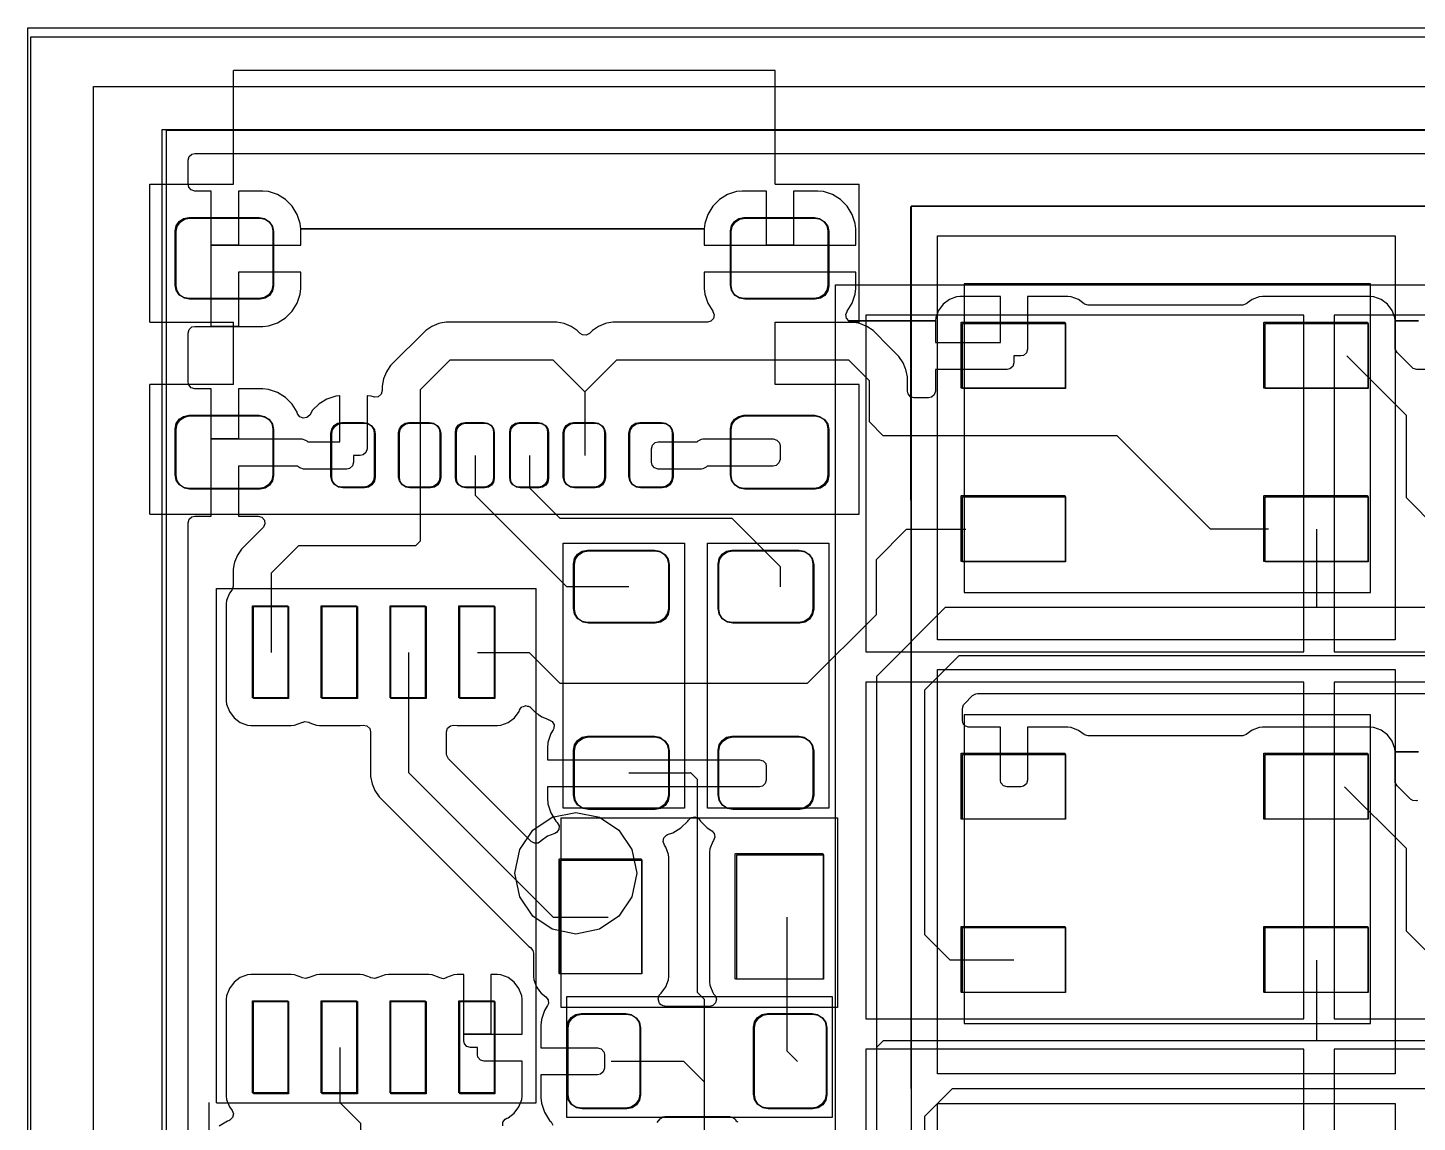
# Model space of a CAD drawing. Header units: millimetres. Extents: x -1.3 to 64.8, y -0.8 to 38.3.
# Drawn here: x -1.28 to 24.37, y 18.1 to 38.32 of the extents above; entities that cross this region are included whole.
import ezdxf

# ---------------------------------------------------------------- set-up
doc = ezdxf.new("R2010")
doc.units = ezdxf.units.MM
for name, color, linetype in [('border', 7, 'CONTINUOUS'), ('cut', 7, 'CONTINUOUS'), ('grid', 7, 'CONTINUOUS'), ('inner', 7, 'CONTINUOUS'), ('LED', 7, 'CONTINUOUS'), ('pcb', 7, 'CONTINUOUS'), ('stuffs', 7, 'CONTINUOUS'), ('Tobinner', 7, 'CONTINUOUS'), ('Topborder', 7, 'CONTINUOUS')]:
    doc.layers.add(name, color=color, linetype=linetype)

msp = doc.modelspace()

# ---------------------------------------------------------------- linework, layer by layer
at = {"layer": 'border', "color": 7}
msp.add_lwpolyline([(-0.069511, 37.23564), (62.43294, 37.23564), (62.43294, 0.31104), (-0.069511, 0.31104)], close=True, dxfattribs=at)
at = {"layer": 'cut', "color": 7}
msp.add_lwpolyline([(15.024196, 35.01991), (60.201652, 35.03441), (60.201652, 2.42957), (15.037168, 2.42957)], close=True, dxfattribs=at)
at = {"layer": 'grid', "color": 7}
for points in [[(15.026577, 35.02195), (15.026577, 2.42693), (60.196081, 2.42693), (60.196081, 35.02205)], [(15.512492, 34.47575), (23.963835, 34.47575), (23.963835, 27.01236), (15.512492, 27.01236)], [(15.512492, 26.46379), (23.963835, 26.46379), (23.963835, 19.00043), (15.512492, 19.00043)], [(15.512492, 18.45184), (23.963835, 18.45184), (23.963835, 10.99092), (15.512492, 10.99092)]]:
    msp.add_lwpolyline(points, close=True, dxfattribs=at)
at = {"layer": 'inner', "color": 7}
msp.add_lwpolyline([(1.277026, 18.83154), (1.277026, 36.42633), (31.3995, 36.42633), (61.521972, 36.42633), (61.521972, 18.83154), (61.521972, 1.23675), (31.3995, 1.23675), (1.277026, 1.23675)], close=True, dxfattribs=at)
at = {"layer": 'LED', "color": 1}
msp.add_lwpolyline([(9.960465, 22.7026), (9.872155, 22.26519), (9.631329, 21.908), (9.274137, 21.66718), (8.83673, 21.57888), (8.399323, 21.66718), (8.042131, 21.908), (7.801305, 22.26519), (7.712995, 22.7026), (7.801302, 23.14001), (8.042128, 23.4972), (8.39932, 23.73803), (8.83673, 23.82633), (9.27414, 23.73803), (9.631332, 23.4972), (9.872158, 23.14001)], close=True, dxfattribs=at)
at = {"layer": 'pcb', "color": 3}
for points in [[(12.5188, 35.43294), (12.5188, 37.53294), (2.5188, 37.53294)], [(2.5188, 35.43294), (2.5188, 37.53294)], [(0.9688, 32.88294), (0.9688, 35.43294), (2.5188, 35.43294)], [(12.5188, 35.43294), (14.0688, 35.43294)], [(14.0688, 32.88294), (14.0688, 35.43294)], [(23.5058, 27.88894), (23.5058, 33.58894), (16.0058, 33.58894)], [(16.0058, 33.58894), (16.0058, 27.88894)], [(0.9688, 32.88294), (2.5188, 32.88294)], [(2.5188, 31.73294), (2.5188, 32.88294)], [(12.5188, 31.73294), (12.5188, 32.88294), (14.0688, 32.88294)], [(2.5188, 31.73294), (0.9688, 31.73294)], [(0.9688, 29.33294), (0.9688, 31.73294)], [(14.0688, 29.33294), (14.0688, 31.73294), (12.5188, 31.73294)], [(0.9688, 29.33294), (14.0688, 29.33294)], [(8.6028, 23.90194), (8.6028, 28.80194)], [(8.6028, 28.80194), (10.8428, 28.80194), (10.8428, 23.90194)], [(11.2698, 23.90194), (11.2698, 28.80194)], [(11.2698, 28.80194), (13.5098, 28.80194), (13.5098, 23.90194)], [(2.2008, 27.96294), (8.1008, 27.96294)], [(2.2008, 18.46294), (2.2008, 27.96294)], [(2.2008, 18.46294), (8.1008, 18.46294), (8.1008, 27.96294)], [(16.0058, 27.88894), (23.5058, 27.88894)], [(23.5058, 19.93024), (23.5058, 25.63024), (16.0058, 25.63024)], [(16.0058, 25.63024), (16.0058, 19.93024)], [(10.8428, 23.90194), (8.6028, 23.90194)], [(13.5098, 23.90194), (11.2698, 23.90194)], [(8.5658, 20.22594), (8.5658, 23.72594), (13.6658, 23.72594)], [(13.6658, 23.72594), (13.6658, 20.22594)], [(8.6698, 18.18894), (8.6698, 20.42894), (13.5698, 20.42894)], [(13.5698, 20.42894), (13.5698, 18.18894)], [(13.6658, 20.22594), (8.5658, 20.22594)], [(16.0058, 19.93024), (23.5058, 19.93024)], [(13.5698, 18.18894), (8.6698, 18.18894)]]:
    msp.add_lwpolyline(points, dxfattribs=at)
at = {"layer": 'pcb', "color": 7}
for points in [[(1.1962, 36.4374), (61.5212, 36.4374)], [(1.1962, 1.1314), (1.1962, 36.4374)], [(1.6769, 15.42964), (1.6769, 29.17484), (1.6966, 29.24184), (1.7494, 29.28764), (1.8009, 29.29884), (2.1064, 29.29884), (2.1064, 30.72384), (2.6064, 30.72384), (3.78, 30.72384), (3.8471, 30.70414), (3.8677, 30.68754), (3.8864, 30.66884), (4.4814, 30.66884), (4.4814, 31.51884), (4.4814, 31.51884), (4.4748, 31.51884), (4.4748, 31.51884), (4.4043, 31.51244), (4.4043, 31.51244), (4.242, 31.46184), (4.0965, 31.37394), (3.9763, 31.25374), (3.9763, 31.25374), (3.9234, 31.16614), (3.8719, 31.11894), (3.803, 31.10714), (3.7387, 31.13444), (3.6996, 31.19134), (3.6908, 31.21794), (3.6908, 31.21794), (3.5987, 31.36714), (3.4747, 31.49114), (3.3255, 31.58324), (3.3255, 31.58324), (3.1591, 31.63834), (3.1591, 31.63834), (3.0564, 31.64884), (2.6064, 31.64884), (2.6064, 30.72384), (2.1064, 30.72384), (2.1064, 31.64884), (1.8009, 31.64884), (1.7339, 31.66854), (1.6881, 31.72134), (1.6769, 31.77284), (1.6769, 32.67984), (1.6966, 32.74684), (1.7494, 32.79264), (1.8009, 32.80384), (2.1064, 32.80384), (2.6064, 32.80384), (3.0564, 32.80384), (3.0564, 32.80384), (3.1591, 32.81434), (3.3255, 32.86944), (3.3255, 32.86944), (3.4747, 32.96154), (3.5987, 33.08554), (3.6908, 33.23474), (3.6908, 33.23474), (3.7459, 33.40114), (3.7459, 33.40114), (3.7564, 33.50384), (3.7564, 33.50384), (3.7564, 33.80384), (2.6064, 33.80384), (2.6064, 32.80384), (2.1064, 32.80384), (2.1064, 34.30384), (2.6064, 34.30384), (3.7564, 34.30384), (3.7564, 34.60384), (3.7564, 34.60384), (11.2064, 34.60384), (11.2064, 34.30384), (12.3564, 34.30384), (12.8564, 34.30384), (14.0064, 34.30384), (14.0064, 34.60384), (14.0064, 34.60384), (13.9959, 34.70654), (13.9408, 34.87294), (13.9408, 34.87294), (13.8487, 35.02214), (13.7247, 35.14614), (13.5755, 35.23824), (13.5755, 35.23824), (13.4091, 35.29334), (13.4091, 35.29334), (13.3064, 35.30384), (12.8564, 35.30384), (12.8564, 34.30384), (12.3564, 34.30384), (12.3564, 35.30384), (11.9064, 35.30384), (11.9064, 35.30384), (11.8037, 35.29334), (11.6373, 35.23824), (11.6373, 35.23824), (11.4881, 35.14614), (11.3641, 35.02214), (11.272, 34.87294), (11.272, 34.87294), (11.2169, 34.70654), (11.2169, 34.70654), (11.2064, 34.60384), (3.7564, 34.60384), (3.7564, 34.60384), (3.7459, 34.70654), (3.6908, 34.87294), (3.6908, 34.87294), (3.5987, 35.02214), (3.4747, 35.14614), (3.3255, 35.23824), (3.3255, 35.23824), (3.1591, 35.29334), (3.1591, 35.29334), (3.0564, 35.30384), (2.6064, 35.30384), (2.6064, 34.30384), (2.1064, 34.30384), (2.1064, 35.30384), (1.8009, 35.30384), (1.7339, 35.32354), (1.6881, 35.37634), (1.6769, 35.42784), (1.6769, 35.87484), (1.6966, 35.94184), (1.7494, 35.98764), (1.8009, 35.99884), (29.946, 35.99884)], [(24.3962, 32.90514), (23.9629, 32.90514), (23.9629, 32.90524), (23.9629, 32.90524), (23.9565, 32.96484), (23.9062, 33.09964), (23.9062, 33.09964), (23.8199, 33.21484), (23.8199, 33.21484), (23.7047, 33.30114), (23.7047, 33.30114), (23.5699, 33.35144), (23.5699, 33.35144), (23.5103, 33.35784), (23.5103, 33.35784), (23.5103, 33.35784), (23.5103, 33.35784), (21.5145, 33.35784), (21.5145, 33.35784), (21.4549, 33.35144), (21.3201, 33.30114), (21.3201, 33.30114), (21.2396, 33.24094), (21.2313, 33.23474), (21.2145, 33.22204), (21.149, 33.19764), (21.1401, 33.19734), (18.2958, 33.19734), (18.2288, 33.21704), (18.2215, 33.22204), (18.1165, 33.30074), (18.1165, 33.30074), (17.9818, 33.35094), (17.9818, 33.35094), (17.9222, 33.35734), (17.1744, 33.35734), (17.1744, 32.38134), (17.1547, 32.31434), (17.1019, 32.26854), (17.0504, 32.25734), (16.9244, 32.25734), (16.9244, 32.13134), (16.9047, 32.06434), (16.8519, 32.01854), (16.8004, 32.00734), (15.4744, 32.00734), (15.4744, 31.60884), (15.4547, 31.54184), (15.4019, 31.49604), (15.3504, 31.48484), (15.0819, 31.48484), (15.0149, 31.50454), (14.9691, 31.55734), (14.9579, 31.60884), (14.9579, 31.86934), (14.931, 32.00464), (14.931, 32.00464), (14.931, 32.00464), (14.9252, 32.01854), (14.8782, 32.13214), (14.8782, 32.13214), (14.8015, 32.24684), (14.7714, 32.27704), (14.7039, 32.34444), (14.6284, 32.42004), (14.3229, 32.72544), (14.3229, 32.72544), (14.2082, 32.80214), (14.0807, 32.85494), (14.0807, 32.85494), (13.9454, 32.88184), (13.9454, 32.88184), (13.9454, 32.88184), (13.9438, 32.88184), (13.943, 32.88204), (13.9393, 32.88244), (13.9394, 32.88314), (13.8768, 32.90154), (13.8736, 32.90514), (15.4744, 32.90514), (15.4744, 32.50734), (16.6744, 32.50734), (16.6744, 33.35734), (15.9266, 33.35734), (15.867, 33.35094), (15.867, 33.35094), (15.7323, 33.30074), (15.7323, 33.30074), (15.6172, 33.21454), (15.6172, 33.21454), (15.531, 33.09944), (15.531, 33.09944), (15.4808, 32.96474), (15.4808, 32.96474), (15.4744, 32.90514), (13.8736, 32.90514), (13.831, 32.95434), (13.8211, 33.02344), (13.8451, 33.07924), (13.8449, 33.07934), (13.8455, 33.08024), (13.8465, 33.08274), (13.8487, 33.08554), (13.9408, 33.23474), (13.9408, 33.23474), (13.9959, 33.40114), (13.9959, 33.40114), (14.0064, 33.50384), (14.0064, 33.50384), (14.0064, 33.80384), (11.2064, 33.80384), (11.2064, 33.50384), (11.2169, 33.40114), (11.272, 33.23474), (11.272, 33.23474), (11.3641, 33.08554), (11.3663, 33.08274), (11.3672, 33.08054), (11.3679, 33.07934), (11.3677, 33.07924), (11.3924, 33.01794), (11.3794, 32.94934), (11.3313, 32.89864), (11.269, 32.88184), (9.5184, 32.88184), (9.41, 32.86024), (9.41, 32.86024), (9.3831, 32.85494), (9.3831, 32.85494), (9.2556, 32.80214), (9.1409, 32.72544), (9.1409, 32.72544), (9.0891, 32.67364), (9.0278, 32.64024), (8.9581, 32.64514), (8.9137, 32.67364), (8.8619, 32.72544), (8.7472, 32.80214), (8.6197, 32.85494), (8.6197, 32.85494), (8.4844, 32.88184), (8.4844, 32.88184), (8.4844, 32.88184), (6.4414, 32.88184), (6.4414, 32.88184), (6.333, 32.86024), (6.333, 32.86024), (6.3061, 32.85494), (6.3061, 32.85494), (6.1786, 32.80214), (6.0639, 32.72544), (5.4173, 32.07884), (5.3598, 31.99284), (5.3406, 31.96414), (5.3406, 31.96414), (5.2878, 31.83664), (5.2878, 31.83664), (5.2609, 31.70134), (5.2609, 31.61784), (5.2412, 31.55084), (5.1884, 31.50504), (5.1193, 31.49514), (5.1, 31.49954), (5.0585, 31.51244), (4.988, 31.51884), (4.9814, 31.51884), (4.9814, 30.54284), (4.9617, 30.47584), (4.9089, 30.43004), (4.8574, 30.41884), (4.7314, 30.41884), (4.7314, 30.29284), (4.7117, 30.22584), (4.6589, 30.18004), (4.6074, 30.16884), (3.8078, 30.16884), (3.7407, 30.18854), (3.7201, 30.20514), (3.7014, 30.22384), (2.6064, 30.22384), (2.6064, 29.29884), (2.9729, 29.29884), (3.0399, 29.27914), (3.0857, 29.22634), (3.0956, 29.15724), (3.0666, 29.09364), (3.0606, 29.08714), (2.6643, 28.69084), (2.5876, 28.57614), (2.5348, 28.44864), (2.5348, 28.44864), (2.5235, 28.39184), (2.5235, 28.39184), (2.5079, 28.31334), (2.5079, 28.00614), (2.4882, 27.93914), (2.4832, 27.93184), (2.4396, 27.87364), (2.4396, 27.87364), (2.3893, 27.73884), (2.3829, 27.67924), (2.3829, 27.67924), (2.3829, 25.88344), (2.3829, 25.88344), (2.3893, 25.82384), (2.4396, 25.68904), (2.4396, 25.68904), (2.5259, 25.57384), (2.5259, 25.57384), (2.6411, 25.48754), (2.6411, 25.48754), (2.6568, 25.48164), (2.7759, 25.43724), (2.8355, 25.43084), (3.5813, 25.43084), (3.6409, 25.43724), (3.6409, 25.43724), (3.7757, 25.48754), (3.7835, 25.49184), (3.7853, 25.48854), (3.8344, 25.50694), (3.9027, 25.49224), (3.9037, 25.49154), (3.9111, 25.48754), (3.955, 25.47114), (4.0459, 25.43724), (4.1055, 25.43084), (4.8513, 25.43084), (4.9106, 25.43724), (4.9794, 25.42484), (5.0305, 25.37724), (5.0479, 25.31394), (5.0479, 24.63034), (5.0479, 24.49234), (5.0479, 24.49234), (5.0479, 24.49234), (5.0748, 24.35704), (5.0748, 24.35704), (5.1276, 24.22954), (5.2043, 24.11484), (7.9689, 21.35024), (7.9689, 21.35024), (7.9988, 21.33024), (8.0436, 21.27664), (8.0539, 21.22714), (8.0539, 20.79644), (8.0539, 20.79644), (8.0603, 20.73684), (8.1106, 20.60204), (8.1106, 20.60204), (8.1672, 20.52644), (8.1969, 20.48684), (8.2834, 20.42204), (8.3253, 20.36604), (8.3302, 20.29644), (8.3146, 20.25764), (8.2587, 20.16704), (8.2587, 20.16704), (8.203, 19.99894), (8.1924, 19.89514), (8.1924, 19.47734), (9.2384, 19.47734), (9.3054, 19.45764), (9.3512, 19.40484), (9.3624, 19.35334), (9.3624, 19.10134), (9.3427, 19.03434), (9.2899, 18.98854), (9.2384, 18.97734), (8.1924, 18.97734), (8.1924, 18.55954), (8.203, 18.45574), (8.2587, 18.28764), (8.2587, 18.28764), (8.3517, 18.13694), (8.3517, 18.13684), (8.3797, 18.10884), (8.4132, 18.04754)], [(25.7221, 32.00734), (24.3634, 32.00734), (24.2964, 32.02704), (24.2757, 32.04364), (23.9992, 32.32014), (23.9657, 32.38154), (23.9629, 32.40784), (23.9629, 32.90514), (24.3962, 32.90514)], [(9.0014, 31.59534), (8.4154, 32.18134), (6.5104, 32.18134), (5.9614, 31.63234), (5.9614, 30.41884)], [(9.5874, 32.18134), (9.0014, 31.59534)], [(13.8764, 32.18134), (9.5874, 32.18134)], [(14.2574, 31.03834), (14.2574, 31.80034), (13.8764, 32.18134)], [(58.2504, 32.25734), (59.8504, 30.65734), (59.8504, 27.86334), (58.7074, 26.72034), (15.9084, 26.72034), (15.2734, 26.08534), (15.2734, 21.57304)], [(23.0714, 32.25734), (24.1634, 31.16534), (24.1634, 29.64134), (24.7474, 29.05734), (24.9571, 29.05734)], [(9.0014, 31.59534), (9.0014, 30.41884)], [(14.5114, 30.78434), (14.2574, 31.03834)], [(20.5564, 29.05734), (18.8294, 30.78434), (14.5114, 30.78434)], [(5.9614, 30.41884), (5.9614, 28.83834)], [(9.8124, 27.99034), (8.6694, 27.99034), (6.9814, 29.67834), (6.9814, 30.41884)], [(7.9814, 30.41884), (7.9814, 29.82134)], [(7.9814, 29.82134), (8.5424, 29.26034)], [(8.5424, 29.26034), (11.7174, 29.26034)], [(11.7174, 29.26034), (12.6064, 28.37134)], [(14.3844, 28.49834), (14.9434, 29.05734)], [(14.9434, 29.05734), (16.0354, 29.05734)], [(21.6234, 29.05734), (20.5564, 29.05734)], [(22.5124, 29.05734), (22.5124, 27.60934)], [(3.7164, 28.75234), (3.2084, 28.24434)], [(5.9614, 28.83834), (5.8754, 28.75234), (3.7164, 28.75234)], [(14.3844, 27.48234), (14.3844, 28.49834)], [(3.2084, 28.24434), (3.2084, 26.78134)], [(12.6064, 28.37134), (12.6064, 27.99034)], [(13.1144, 26.21234), (14.3844, 27.48234)], [(22.1314, 27.60934), (15.6544, 27.60934), (14.3844, 26.33934)], [(22.5124, 27.60934), (22.1314, 27.60934)], [(29.1164, 27.60934), (22.5124, 27.60934)], [(5.7484, 26.78134), (5.7484, 24.56134), (8.4154, 21.89434), (9.4314, 21.89434)], [(7.0184, 26.78134), (7.9734, 26.78134)], [(7.9734, 26.78134), (8.5424, 26.21234), (13.1144, 26.21234)], [(14.3844, 26.33934), (14.3844, 19.48134)], [(24.3962, 24.94654), (23.9629, 24.94654), (23.9629, 24.94654), (23.9629, 24.94654), (23.9565, 25.00614), (23.9062, 25.14104), (23.9062, 25.14104), (23.8199, 25.25624), (23.8199, 25.25624), (23.7047, 25.34244), (23.7047, 25.34244), (23.5699, 25.39274), (23.5699, 25.39274), (23.5103, 25.39914), (23.5103, 25.39914), (23.5103, 25.39914), (23.5103, 25.39914), (21.5145, 25.39914), (21.5145, 25.39914), (21.4549, 25.39274), (21.3201, 25.34244), (21.3201, 25.34244), (21.2145, 25.26344), (21.149, 25.23894), (21.1401, 25.23864), (18.2958, 25.23864), (18.2288, 25.25834), (18.2215, 25.26344), (18.1165, 25.34204), (18.1165, 25.34204), (17.9818, 25.39224), (17.9818, 25.39224), (17.9222, 25.39864), (17.1744, 25.39864), (17.1744, 24.42264), (17.1547, 24.35564), (17.1019, 24.30984), (17.0504, 24.29864), (16.7984, 24.29864), (16.7314, 24.31834), (16.6856, 24.37114), (16.6744, 24.42264), (16.6744, 25.39864), (16.0979, 25.39864), (16.0892, 25.40124), (16.0803, 25.39994), (16.0562, 25.41094), (16.0309, 25.41834), (16.0249, 25.42524), (16.0167, 25.42894), (16.0024, 25.45124), (15.9851, 25.47114), (15.9828, 25.48164), (15.9789, 25.48774), (15.9739, 25.52264), (15.9739, 25.74384), (15.9936, 25.81084), (16.0102, 25.83154), (16.1622, 25.98354), (16.2236, 26.01704), (16.2499, 26.01984), (58.7764, 26.01984)], [(24.3758, 24.04864), (24.3593, 24.03964), (24.2896, 24.04464), (24.2453, 24.07314), (23.9992, 24.31914), (23.9657, 24.38054), (23.9629, 24.40684), (23.9629, 24.94654), (24.3962, 24.94654)], [(10.9554, 24.56134), (10.9444, 24.55034), (9.8124, 24.55034)], [(11.0824, 24.43434), (10.9554, 24.56134)], [(11.0824, 20.49734), (11.0824, 24.43434)], [(58.1994, 24.30734), (59.7234, 22.78334), (59.7234, 19.98934), (58.4534, 18.71934), (15.7814, 18.71934), (15.2734, 18.21134), (15.2734, 13.40264)], [(23.0291, 24.29864), (24.1634, 23.16434), (24.1634, 21.64034), (24.7051, 21.09864), (24.9571, 21.09864)], [(12.7334, 21.89434), (12.7334, 19.42334), (12.9294, 19.22734)], [(16.9244, 21.09864), (15.7477, 21.09864), (15.2734, 21.57304)], [(22.5124, 21.09864), (22.5124, 19.60834)], [(7.4861, 18.03734), (7.491, 18.10704), (7.5329, 18.16304), (7.5639, 18.17994), (7.5855, 18.18794), (7.5855, 18.18804), (7.7006, 18.27414), (7.7006, 18.27414), (7.7867, 18.38924), (7.7868, 18.38924), (7.837, 18.52394), (7.837, 18.52394), (7.8434, 18.58354), (7.8434, 18.58354), (7.8434, 19.23134), (7.1424, 19.23134), (7.0754, 19.25104), (7.0296, 19.30384), (7.0184, 19.35534), (7.0184, 19.48134), (6.8924, 19.48134), (6.8254, 19.50104), (6.7796, 19.55384), (6.7684, 19.60534), (6.7684, 19.73134), (7.2684, 19.73134), (7.8434, 19.73134), (7.8434, 20.37914), (7.8434, 20.37914), (7.837, 20.43874), (7.837, 20.43874), (7.7868, 20.57344), (7.7867, 20.57344), (7.7006, 20.68854), (7.7006, 20.68854), (7.5855, 20.77474), (7.5855, 20.77474), (7.4508, 20.82494), (7.4508, 20.82494), (7.3912, 20.83134), (7.2684, 20.83134), (7.2684, 19.73134), (6.7684, 19.73134), (6.7684, 20.83134), (6.6456, 20.83134), (6.586, 20.82494), (6.586, 20.82494), (6.4513, 20.77474), (6.4435, 20.77044), (6.4418, 20.77364), (6.3925, 20.75534), (6.3242, 20.77034), (6.3224, 20.77144), (6.3157, 20.77514), (6.1809, 20.82544), (6.1809, 20.82544), (6.1809, 20.82544), (6.1213, 20.83184), (6.1213, 20.83184), (5.3755, 20.83184), (5.3755, 20.83184), (5.3159, 20.82544), (5.1811, 20.77514), (5.1733, 20.77084), (5.1716, 20.77404), (5.1221, 20.75564), (5.0538, 20.77064), (5.0529, 20.77124), (5.0457, 20.77514), (4.9109, 20.82544), (4.9109, 20.82544), (4.9109, 20.82544), (4.8513, 20.83184), (4.8513, 20.83184), (4.1055, 20.83184), (4.1055, 20.83184), (4.0459, 20.82544), (3.9111, 20.77514), (3.9033, 20.77084), (3.9016, 20.77404), (3.8521, 20.75564), (3.7838, 20.77064), (3.7829, 20.77124), (3.7757, 20.77514), (3.6409, 20.82544), (3.6409, 20.82544), (3.6409, 20.82544), (3.5813, 20.83184), (3.5813, 20.83184), (2.8355, 20.83184), (2.8355, 20.83184), (2.7759, 20.82544), (2.6411, 20.77514), (2.6411, 20.77514), (2.5259, 20.68884), (2.5259, 20.68884), (2.4396, 20.57364), (2.4396, 20.57364), (2.3893, 20.43884), (2.3829, 20.37924), (2.3829, 20.37924), (2.3829, 18.58344), (2.3829, 18.58344), (2.3893, 18.52384), (2.4396, 18.38904), (2.4396, 18.38904), (2.489, 18.32304), (2.5134, 18.25754), (2.4986, 18.18924), (2.4492, 18.13984), (2.4287, 18.13104), (2.4047, 18.12304), (2.4047, 18.12304), (2.2539, 18.03004)], [(11.2094, 18.84634), (11.2094, 20.37034), (11.0824, 20.49734)], [(22.1314, 19.60834), (14.5114, 19.60834), (14.3844, 19.48134)], [(22.5124, 19.60834), (22.1314, 19.60834)], [(28.9894, 19.60834), (22.5124, 19.60834)], [(4.4784, 19.48134), (4.4784, 18.46534), (4.8594, 18.08434), (4.8594, 17.44934), (5.4944, 16.81434)], [(14.3844, 19.48134), (14.3844, 15.54434)], [(11.2094, 18.84634), (10.8284, 19.22734), (9.4894, 19.22734)], [(11.2094, 14.90934), (11.2094, 18.84634)], [(2.0654, 17.83034), (2.0654, 18.46534)], [(10.3377, 18.10084), (10.3932, 18.16704), (10.4151, 18.18154), (10.4346, 18.19914), (10.445, 18.20154), (10.4514, 18.20574), (10.4645, 18.20594), (10.4882, 18.21134), (11.676, 18.21134), (11.743, 18.19164), (11.7815, 18.15244), (11.7911, 18.13684), (11.7913, 18.13654), (11.8194, 18.10854), (11.821, 18.10544), (11.824, 18.10364)]]:
    msp.add_lwpolyline(points, dxfattribs=at)
for points in [[(3.2401, 33.56624), (3.2211, 33.47054), (3.1669, 33.38944), (3.0858, 33.33524), (2.9901, 33.31624), (1.6901, 33.31624), (1.5944, 33.33524), (1.5133, 33.38944), (1.4591, 33.47054), (1.4401, 33.56624), (1.4401, 34.56624), (1.4591, 34.66194), (1.5133, 34.74304), (1.5944, 34.79724), (1.6901, 34.81624), (2.9901, 34.81624), (3.0858, 34.79724), (3.1669, 34.74304), (3.2211, 34.66194), (3.2401, 34.56624)], [(3.2564, 33.55384), (3.2374, 33.45814), (3.1832, 33.37704), (3.1021, 33.32284), (3.0064, 33.30384), (1.7064, 33.30384), (1.6107, 33.32284), (1.5296, 33.37704), (1.4754, 33.45814), (1.4564, 33.55384), (1.4564, 34.55384), (1.4754, 34.64954), (1.5296, 34.73064), (1.6107, 34.78484), (1.7064, 34.80384), (3.0064, 34.80384), (3.1021, 34.78484), (3.1832, 34.73064), (3.2374, 34.64954), (3.2564, 34.55384)], [(13.4901, 33.56624), (13.4711, 33.47054), (13.4169, 33.38944), (13.3358, 33.33524), (13.2401, 33.31624), (11.9401, 33.31624), (11.8444, 33.33524), (11.7633, 33.38944), (11.7091, 33.47054), (11.6901, 33.56624), (11.6901, 34.56624), (11.7091, 34.66194), (11.7633, 34.74304), (11.8444, 34.79724), (11.9401, 34.81624), (13.2401, 34.81624), (13.3358, 34.79724), (13.4169, 34.74304), (13.4711, 34.66194), (13.4901, 34.56624)], [(13.5064, 33.55384), (13.4874, 33.45814), (13.4332, 33.37704), (13.3521, 33.32284), (13.2564, 33.30384), (11.9564, 33.30384), (11.8607, 33.32284), (11.7796, 33.37704), (11.7254, 33.45814), (11.7064, 33.55384), (11.7064, 34.55384), (11.7254, 34.64954), (11.7796, 34.73064), (11.8607, 34.78484), (11.9564, 34.80384), (13.2564, 34.80384), (13.3521, 34.78484), (13.4332, 34.73064), (13.4874, 34.64954), (13.5064, 34.55384)], [(17.8681, 31.66974), (17.8673, 31.66594), (17.8652, 31.66264), (17.8619, 31.66054), (17.8581, 31.65974), (15.9581, 31.65974), (15.9543, 31.66054), (15.951, 31.66264), (15.9489, 31.66594), (15.9481, 31.66974), (15.9481, 32.86974), (15.9489, 32.87354), (15.951, 32.87684), (15.9543, 32.87894), (15.9581, 32.87974), (17.8581, 32.87974), (17.8619, 32.87894), (17.8652, 32.87684), (17.8673, 32.87354), (17.8681, 32.86974)], [(17.8744, 32.85734), (17.8744, 31.65734), (15.9744, 31.65734), (15.9744, 32.85734)], [(23.4561, 31.66974), (23.4553, 31.66594), (23.4532, 31.66264), (23.4499, 31.66054), (23.4461, 31.65974), (21.5461, 31.65974), (21.5423, 31.66054), (21.539, 31.66264), (21.5369, 31.66594), (21.5361, 31.66974), (21.5361, 32.86974), (21.5369, 32.87354), (21.539, 32.87684), (21.5423, 32.87894), (21.5461, 32.87974), (23.4461, 32.87974), (23.4499, 32.87894), (23.4532, 32.87684), (23.4553, 32.87354), (23.4561, 32.86974)], [(23.4624, 32.85734), (23.4624, 31.65734), (21.5624, 31.65734), (21.5624, 32.85734)], [(3.2401, 30.06124), (3.2211, 29.96554), (3.1669, 29.88444), (3.0858, 29.83024), (2.9901, 29.81124), (1.6901, 29.81124), (1.5944, 29.83024), (1.5133, 29.88444), (1.4591, 29.96554), (1.4401, 30.06124), (1.4401, 30.91124), (1.4591, 31.00694), (1.5133, 31.08804), (1.5944, 31.14224), (1.6901, 31.16124), (2.9901, 31.16124), (3.0858, 31.14224), (3.1669, 31.08804), (3.2211, 31.00694), (3.2401, 30.91124)], [(3.2564, 30.04884), (3.2374, 29.95314), (3.1832, 29.87204), (3.1021, 29.81784), (3.0064, 29.79884), (1.7064, 29.79884), (1.6107, 29.81784), (1.5296, 29.87204), (1.4754, 29.95314), (1.4564, 30.04884), (1.4564, 30.89884), (1.4754, 30.99454), (1.5296, 31.07564), (1.6107, 31.12984), (1.7064, 31.14884), (3.0064, 31.14884), (3.1021, 31.12984), (3.1832, 31.07564), (3.2374, 30.99454), (3.2564, 30.89884)], [(13.4901, 30.06124), (13.4711, 29.96554), (13.4169, 29.88444), (13.3358, 29.83024), (13.2401, 29.81124), (11.9401, 29.81124), (11.8444, 29.83024), (11.7633, 29.88444), (11.7091, 29.96554), (11.6901, 30.06124), (11.6901, 30.91124), (11.7091, 31.00694), (11.7633, 31.08804), (11.8444, 31.14224), (11.9401, 31.16124), (13.2401, 31.16124), (13.3358, 31.14224), (13.4169, 31.08804), (13.4711, 31.00694), (13.4901, 30.91124)], [(13.5064, 30.04884), (13.4874, 29.95314), (13.4332, 29.87204), (13.3521, 29.81784), (13.2564, 29.79884), (11.9564, 29.79884), (11.8607, 29.81784), (11.7796, 29.87204), (11.7254, 29.95314), (11.7064, 30.04884), (11.7064, 30.89884), (11.7254, 30.99454), (11.7796, 31.07564), (11.8607, 31.12984), (11.9564, 31.14884), (13.2564, 31.14884), (13.3521, 31.12984), (13.4332, 31.07564), (13.4874, 30.99454), (13.5064, 30.89884)], [(4.3151, 30.83124), (4.3303, 30.90774), (4.3737, 30.97264), (4.4386, 31.01604), (4.5151, 31.03124), (4.9151, 31.03124), (4.9916, 31.01604), (5.0565, 30.97264), (5.0999, 30.90774), (5.1151, 30.83124), (5.1151, 30.03124), (5.0999, 29.95474), (5.0565, 29.88984), (4.9916, 29.84644), (4.9151, 29.83124), (4.5151, 29.83124), (4.4386, 29.84644), (4.3737, 29.88984), (4.3303, 29.95474), (4.3151, 30.03124)], [(4.3314, 30.81884), (4.3466, 30.89534), (4.39, 30.96024), (4.4549, 31.00364), (4.5314, 31.01884), (4.9314, 31.01884), (5.0079, 31.00364), (5.0728, 30.96024), (5.1162, 30.89534), (5.1314, 30.81884), (5.1314, 30.01884), (5.1162, 29.94234), (5.0728, 29.87744), (5.0079, 29.83404), (4.9314, 29.81884), (4.5314, 29.81884), (4.4549, 29.83404), (4.39, 29.87744), (4.3466, 29.94234), (4.3314, 30.01884)], [(5.5651, 30.84124), (5.5796, 30.91394), (5.6207, 30.97564), (5.6824, 31.01674), (5.7551, 31.03124), (6.1351, 31.03124), (6.2078, 31.01674), (6.2694, 30.97564), (6.3106, 30.91394), (6.3251, 30.84124), (6.3251, 30.02124), (6.3106, 29.94854), (6.2694, 29.88694), (6.2078, 29.84574), (6.1351, 29.83124), (5.7551, 29.83124), (5.6824, 29.84574), (5.6207, 29.88694), (5.5796, 29.94854), (5.5651, 30.02124)], [(5.5814, 30.82884), (5.5959, 30.90154), (5.637, 30.96324), (5.6987, 31.00434), (5.7714, 31.01884), (6.1514, 31.01884), (6.2241, 31.00434), (6.2857, 30.96324), (6.3269, 30.90154), (6.3414, 30.82884), (6.3414, 30.00884), (6.3269, 29.93614), (6.2857, 29.87454), (6.2241, 29.83334), (6.1514, 29.81884), (5.7714, 29.81884), (5.6987, 29.83334), (5.637, 29.87454), (5.5959, 29.93614), (5.5814, 30.00884)], [(6.6151, 30.85624), (6.6284, 30.92324), (6.6664, 30.97994), (6.7231, 31.01794), (6.7901, 31.03124), (7.1401, 31.03124), (7.2071, 31.01794), (7.2638, 30.97994), (7.3018, 30.92324), (7.3151, 30.85624), (7.3151, 30.00624), (7.3018, 29.93924), (7.2638, 29.88254), (7.2071, 29.84454), (7.1401, 29.83124), (6.7901, 29.83124), (6.7231, 29.84454), (6.6664, 29.88254), (6.6284, 29.93924), (6.6151, 30.00624)], [(6.6314, 30.84384), (6.6447, 30.91084), (6.6827, 30.96754), (6.7394, 31.00554), (6.8064, 31.01884), (7.1564, 31.01884), (7.2234, 31.00554), (7.2801, 30.96754), (7.3181, 30.91084), (7.3314, 30.84384), (7.3314, 29.99384), (7.3181, 29.92684), (7.2801, 29.87014), (7.2234, 29.83214), (7.1564, 29.81884), (6.8064, 29.81884), (6.7394, 29.83214), (6.6827, 29.87014), (6.6447, 29.92684), (6.6314, 29.99384)], [(8.3151, 30.00624), (8.3018, 29.93924), (8.2638, 29.88254), (8.2071, 29.84454), (8.1401, 29.83124), (7.7901, 29.83124), (7.7231, 29.84454), (7.6664, 29.88254), (7.6284, 29.93924), (7.6151, 30.00624), (7.6151, 30.85624), (7.6284, 30.92324), (7.6664, 30.97994), (7.7231, 31.01794), (7.7901, 31.03124), (8.1401, 31.03124), (8.2071, 31.01794), (8.2638, 30.97994), (8.3018, 30.92324), (8.3151, 30.85624)], [(8.3314, 29.99384), (8.3181, 29.92684), (8.2801, 29.87014), (8.2234, 29.83214), (8.1564, 29.81884), (7.8064, 29.81884), (7.7394, 29.83214), (7.6827, 29.87014), (7.6447, 29.92684), (7.6314, 29.99384), (7.6314, 30.84384), (7.6447, 30.91084), (7.6827, 30.96754), (7.7394, 31.00554), (7.8064, 31.01884), (8.1564, 31.01884), (8.2234, 31.00554), (8.2801, 30.96754), (8.3181, 30.91084), (8.3314, 30.84384)], [(9.3651, 30.02124), (9.3506, 29.94854), (9.3094, 29.88694), (9.2478, 29.84574), (9.1751, 29.83124), (8.7951, 29.83124), (8.7224, 29.84574), (8.6607, 29.88694), (8.6196, 29.94854), (8.6051, 30.02124), (8.6051, 30.84124), (8.6196, 30.91394), (8.6607, 30.97564), (8.7224, 31.01674), (8.7951, 31.03124), (9.1751, 31.03124), (9.2478, 31.01674), (9.3094, 30.97564), (9.3506, 30.91394), (9.3651, 30.84124)], [(9.3814, 30.00884), (9.3669, 29.93614), (9.3257, 29.87454), (9.2641, 29.83334), (9.1914, 29.81884), (8.8114, 29.81884), (8.7387, 29.83334), (8.677, 29.87454), (8.6359, 29.93614), (8.6214, 30.00884), (8.6214, 30.82884), (8.6359, 30.90154), (8.677, 30.96324), (8.7387, 31.00434), (8.8114, 31.01884), (9.1914, 31.01884), (9.2641, 31.00434), (9.3257, 30.96324), (9.3669, 30.90154), (9.3814, 30.82884)], [(10.6151, 30.03124), (10.5999, 29.95474), (10.5565, 29.88984), (10.4916, 29.84644), (10.4151, 29.83124), (10.0151, 29.83124), (9.9386, 29.84644), (9.8737, 29.88984), (9.8303, 29.95474), (9.8151, 30.03124), (9.8151, 30.83124), (9.8303, 30.90774), (9.8737, 30.97264), (9.9386, 31.01604), (10.0151, 31.03124), (10.4151, 31.03124), (10.4916, 31.01604), (10.5565, 30.97264), (10.5999, 30.90774), (10.6151, 30.83124)], [(10.6314, 30.01884), (10.6162, 29.94234), (10.5728, 29.87744), (10.5079, 29.83404), (10.4314, 29.81884), (10.0314, 29.81884), (9.9549, 29.83404), (9.89, 29.87744), (9.8466, 29.94234), (9.8314, 30.01884), (9.8314, 30.81884), (9.8466, 30.89534), (9.89, 30.96024), (9.9549, 31.00364), (10.0314, 31.01884), (10.4314, 31.01884), (10.5079, 31.00364), (10.5728, 30.96024), (10.6162, 30.89534), (10.6314, 30.81884)], [(12.5494, 30.70414), (12.5952, 30.65134), (12.6064, 30.59984), (12.6064, 30.34784), (12.5867, 30.28084), (12.5339, 30.23504), (12.4824, 30.22384), (11.2614, 30.22384), (11.2427, 30.20514), (11.1814, 30.17164), (11.155, 30.16884), (10.3554, 30.16884), (10.2884, 30.18854), (10.2426, 30.24134), (10.2314, 30.29284), (10.2314, 30.54484), (10.2511, 30.61184), (10.3039, 30.65764), (10.3554, 30.66884), (11.0764, 30.66884), (11.0951, 30.68754), (11.1564, 30.72104), (11.1828, 30.72384), (12.4824, 30.72384)], [(17.8681, 28.46974), (17.8673, 28.46594), (17.8652, 28.46264), (17.8619, 28.46054), (17.8581, 28.45974), (15.9581, 28.45974), (15.9543, 28.46054), (15.951, 28.46264), (15.9489, 28.46594), (15.9481, 28.46974), (15.9481, 29.66974), (15.9489, 29.67354), (15.951, 29.67684), (15.9543, 29.67894), (15.9581, 29.67974), (17.8581, 29.67974), (17.8619, 29.67894), (17.8652, 29.67684), (17.8673, 29.67354), (17.8681, 29.66974)], [(17.8744, 29.65734), (17.8744, 28.45734), (15.9744, 28.45734), (15.9744, 29.65734)], [(23.4561, 28.46974), (23.4553, 28.46594), (23.4532, 28.46264), (23.4499, 28.46054), (23.4461, 28.45974), (21.5461, 28.45974), (21.5423, 28.46054), (21.539, 28.46264), (21.5369, 28.46594), (21.5361, 28.46974), (21.5361, 29.66974), (21.5369, 29.67354), (21.539, 29.67684), (21.5423, 29.67894), (21.5461, 29.67974), (23.4461, 29.67974), (23.4499, 29.67894), (23.4532, 29.67684), (23.4553, 29.67354), (23.4561, 29.66974)], [(23.4624, 29.65734), (23.4624, 28.45734), (21.5624, 28.45734), (21.5624, 29.65734)], [(9.0518, 27.33274), (8.9532, 27.35234), (8.8696, 27.40824), (8.8137, 27.49184), (8.7941, 27.59044), (8.7941, 28.41504), (8.8137, 28.51364), (8.8696, 28.59724), (8.9532, 28.65314), (9.0518, 28.67274), (10.2864, 28.67274), (10.385, 28.65314), (10.4686, 28.59724), (10.5245, 28.51364), (10.5441, 28.41504), (10.5441, 27.59044), (10.5245, 27.49184), (10.4686, 27.40824), (10.385, 27.35234), (10.2864, 27.33274)], [(9.0681, 27.32034), (8.9695, 27.33994), (8.8859, 27.39584), (8.83, 27.47944), (8.8104, 27.57804), (8.8104, 28.40264), (8.83, 28.50124), (8.8859, 28.58484), (8.9695, 28.64074), (9.0681, 28.66034), (10.3027, 28.66034), (10.4013, 28.64074), (10.4849, 28.58484), (10.5408, 28.50124), (10.5604, 28.40264), (10.5604, 27.57804), (10.5408, 27.47944), (10.4849, 27.39584), (10.4013, 27.33994), (10.3027, 27.32034)], [(11.7188, 27.33274), (11.6202, 27.35234), (11.5366, 27.40824), (11.4807, 27.49184), (11.4611, 27.59044), (11.4611, 28.41504), (11.4807, 28.51364), (11.5366, 28.59724), (11.6202, 28.65314), (11.7188, 28.67274), (12.9534, 28.67274), (13.052, 28.65314), (13.1356, 28.59724), (13.1915, 28.51364), (13.2111, 28.41504), (13.2111, 27.59044), (13.1915, 27.49184), (13.1356, 27.40824), (13.052, 27.35234), (12.9534, 27.33274)], [(11.7351, 27.32034), (11.6365, 27.33994), (11.5529, 27.39584), (11.497, 27.47944), (11.4774, 27.57804), (11.4774, 28.40264), (11.497, 28.50124), (11.5529, 28.58484), (11.6365, 28.64074), (11.7351, 28.66034), (12.9697, 28.66034), (13.0683, 28.64074), (13.1519, 28.58484), (13.2078, 28.50124), (13.2274, 28.40264), (13.2274, 27.57804), (13.2078, 27.47944), (13.1519, 27.39584), (13.0683, 27.33994), (12.9697, 27.32034)], [(3.5171, 25.94374), (2.8671, 25.94374), (2.8671, 27.64374), (3.5171, 27.64374)], [(3.5334, 25.93134), (2.8834, 25.93134), (2.8834, 27.63134), (3.5334, 27.63134)], [(4.7871, 25.94374), (4.1371, 25.94374), (4.1371, 27.64374), (4.7871, 27.64374)], [(4.8034, 25.93134), (4.1534, 25.93134), (4.1534, 27.63134), (4.8034, 27.63134)], [(6.0571, 25.94374), (5.4071, 25.94374), (5.4071, 27.64374), (6.0571, 27.64374)], [(6.0734, 25.93134), (5.4234, 25.93134), (5.4234, 27.63134), (6.0734, 27.63134)], [(7.3271, 25.94374), (6.6771, 25.94374), (6.6771, 27.64374), (7.3271, 27.64374)], [(7.3434, 25.93134), (6.6934, 25.93134), (6.6934, 27.63134), (7.3434, 27.63134)], [(7.9359, 25.79164), (7.9669, 25.78684), (7.9713, 25.78394), (7.9736, 25.78344), (7.9847, 25.77504), (7.9964, 25.76744), (7.9992, 25.76494), (8.0959, 25.66824), (8.1398, 25.63884), (8.1468, 25.63414), (8.1468, 25.63414), (8.2106, 25.59154), (8.2106, 25.59154), (8.2884, 25.55934), (8.3381, 25.53874), (8.3381, 25.53874), (8.3439, 25.53704), (8.3435, 25.53554), (8.3987, 25.50664), (8.4333, 25.44594), (8.4296, 25.37614), (8.4182, 25.35234), (8.3767, 25.28504), (8.3767, 25.28504), (8.321, 25.11694), (8.3104, 25.01314), (8.3104, 24.80034), (12.2284, 24.80034), (12.2954, 24.78064), (12.3412, 24.72784), (12.3524, 24.67634), (12.3524, 24.42434), (12.3327, 24.35734), (12.2799, 24.31154), (12.2284, 24.30034), (8.3104, 24.30034), (8.3104, 24.08754), (8.321, 23.98374), (8.3767, 23.81564), (8.3767, 23.81564), (8.4697, 23.66494), (8.4697, 23.66484), (8.492, 23.64254), (8.5255, 23.58124), (8.5205, 23.51154), (8.4786, 23.45564), (8.4477, 23.43874), (8.3121, 23.38814), (8.3121, 23.38814), (8.1969, 23.30184), (8.1906, 23.29564), (8.1894, 23.29684), (8.1418, 23.26114), (8.0721, 23.25614), (8.0108, 23.28964), (6.4852, 24.81514), (6.4517, 24.87654), (6.4489, 24.90284), (6.4489, 25.31394), (6.4686, 25.38094), (6.5214, 25.42674), (6.5862, 25.43724), (6.6455, 25.43084), (7.3913, 25.43084), (7.4509, 25.43724), (7.5857, 25.48754), (7.7009, 25.57384), (7.7872, 25.68904), (7.798, 25.71794), (7.8167, 25.74294), (7.834, 25.76914), (7.8375, 25.77074), (7.8398, 25.77384), (7.8692, 25.78474), (7.8978, 25.79744), (7.9017, 25.79694), (7.9053, 25.79824)], [(9.0518, 23.89274), (8.9532, 23.91234), (8.8696, 23.96824), (8.8137, 24.05184), (8.7941, 24.15044), (8.7941, 24.97504), (8.8137, 25.07364), (8.8696, 25.15724), (8.9532, 25.21314), (9.0518, 25.23274), (10.2864, 25.23274), (10.385, 25.21314), (10.4686, 25.15724), (10.5245, 25.07364), (10.5441, 24.97504), (10.5441, 24.15044), (10.5245, 24.05184), (10.4686, 23.96824), (10.385, 23.91234), (10.2864, 23.89274)], [(9.0681, 23.88034), (8.9695, 23.89994), (8.8859, 23.95584), (8.83, 24.03944), (8.8104, 24.13804), (8.8104, 24.96264), (8.83, 25.06124), (8.8859, 25.14484), (8.9695, 25.20074), (9.0681, 25.22034), (10.3027, 25.22034), (10.4013, 25.20074), (10.4849, 25.14484), (10.5408, 25.06124), (10.5604, 24.96264), (10.5604, 24.13804), (10.5408, 24.03944), (10.4849, 23.95584), (10.4013, 23.89994), (10.3027, 23.88034)], [(11.7188, 23.89274), (11.6202, 23.91234), (11.5366, 23.96824), (11.4807, 24.05184), (11.4611, 24.15044), (11.4611, 24.97504), (11.4807, 25.07364), (11.5366, 25.15724), (11.6202, 25.21314), (11.7188, 25.23274), (12.9534, 25.23274), (13.052, 25.21314), (13.1356, 25.15724), (13.1915, 25.07364), (13.2111, 24.97504), (13.2111, 24.15044), (13.1915, 24.05184), (13.1356, 23.96824), (13.052, 23.91234), (12.9534, 23.89274)], [(11.7351, 23.88034), (11.6365, 23.89994), (11.5529, 23.95584), (11.497, 24.03944), (11.4774, 24.13804), (11.4774, 24.96264), (11.497, 25.06124), (11.5529, 25.14484), (11.6365, 25.20074), (11.7351, 25.22034), (12.9697, 25.22034), (13.0683, 25.20074), (13.1519, 25.14484), (13.2078, 25.06124), (13.2274, 24.96264), (13.2274, 24.13804), (13.2078, 24.03944), (13.1519, 23.95584), (13.0683, 23.89994), (12.9697, 23.88034)], [(17.8681, 23.71104), (17.8673, 23.70724), (17.8652, 23.70404), (17.8619, 23.70184), (17.8581, 23.70104), (15.9581, 23.70104), (15.9543, 23.70184), (15.951, 23.70404), (15.9489, 23.70724), (15.9481, 23.71104), (15.9481, 24.91104), (15.9489, 24.91494), (15.951, 24.91814), (15.9543, 24.92034), (15.9581, 24.92104), (17.8581, 24.92104), (17.8619, 24.92034), (17.8652, 24.91814), (17.8673, 24.91494), (17.8681, 24.91104)], [(17.8744, 24.89864), (17.8744, 23.69864), (15.9744, 23.69864), (15.9744, 24.89864)], [(23.4561, 23.71104), (23.4553, 23.70724), (23.4532, 23.70404), (23.4499, 23.70184), (23.4461, 23.70104), (21.5461, 23.70104), (21.5423, 23.70184), (21.539, 23.70404), (21.5369, 23.70724), (21.5361, 23.71104), (21.5361, 24.91104), (21.5369, 24.91494), (21.539, 24.91814), (21.5423, 24.92034), (21.5461, 24.92104), (23.4461, 24.92104), (23.4499, 24.92034), (23.4532, 24.91814), (23.4553, 24.91494), (23.4561, 24.91104)], [(23.4624, 24.89864), (23.4624, 23.69864), (21.5624, 23.69864), (21.5624, 24.89864)], [(11.0984, 23.71484), (11.1244, 23.68474), (11.1367, 23.66484), (11.2619, 23.53964), (11.2619, 23.53964), (11.3449, 23.48844), (11.3916, 23.43654), (11.4028, 23.36754), (11.379, 23.30864), (11.3626, 23.28664), (11.3626, 23.28664), (11.3123, 23.15184), (11.3059, 23.09224), (11.3059, 23.09224), (11.3059, 20.69644), (11.3059, 20.69644), (11.3123, 20.63684), (11.3626, 20.50204), (11.3626, 20.50204), (11.3626, 20.50204), (11.3807, 20.47794), (11.4078, 20.44164), (11.4322, 20.37614), (11.4174, 20.30794), (11.3679, 20.25854), (11.3085, 20.24334), (10.4882, 20.24334), (10.4784, 20.24624), (10.4683, 20.24494), (10.4455, 20.25594), (10.4212, 20.26304), (10.4128, 20.27154), (10.4053, 20.27514), (10.3827, 20.30224), (10.3735, 20.31704), (10.3551, 20.38444), (10.376, 20.45114), (10.4048, 20.48144), (10.4119, 20.48684), (10.4982, 20.60204), (10.5485, 20.73684), (10.5549, 20.79644), (10.5549, 22.99224), (10.5549, 22.99224), (10.5549, 22.99224), (10.5549, 22.99224), (10.5485, 23.05184), (10.4982, 23.18664), (10.4982, 23.18664), (10.4707, 23.22344), (10.4463, 23.28894), (10.4611, 23.35714), (10.5105, 23.40654), (10.5309, 23.41544), (10.6251, 23.44664), (10.6251, 23.44664), (10.7758, 23.53964), (10.7759, 23.53964), (10.9011, 23.66484), (10.9134, 23.68474), (10.9653, 23.73154), (11.0343, 23.74274)], [(8.5281, 22.95674), (8.5289, 22.96054), (8.531, 22.96384), (8.5343, 22.96594), (8.5381, 22.96674), (10.0381, 22.96674), (10.0419, 22.96594), (10.0452, 22.96384), (10.0473, 22.96054), (10.0481, 22.95674), (10.0481, 20.85674), (10.0473, 20.85294), (10.0452, 20.84964), (10.0419, 20.84754), (10.0381, 20.84674), (8.5381, 20.84674), (8.5343, 20.84754), (8.531, 20.84964), (8.5289, 20.85294), (8.5281, 20.85674)], [(8.5544, 20.84434), (8.5544, 22.94434), (10.0544, 22.94434), (10.0544, 20.84434)], [(11.7801, 23.05674), (11.7809, 23.06054), (11.783, 23.06384), (11.7863, 23.06594), (11.7901, 23.06674), (13.3901, 23.06674), (13.3939, 23.06594), (13.3972, 23.06384), (13.3993, 23.06054), (13.4001, 23.05674), (13.4001, 20.75674), (13.3993, 20.75294), (13.3972, 20.74964), (13.3939, 20.74754), (13.3901, 20.74674), (11.7901, 20.74674), (11.7863, 20.74754), (11.783, 20.74964), (11.7809, 20.75294), (11.7801, 20.75674)], [(11.8064, 20.74434), (11.8064, 23.04434), (13.4064, 23.04434), (13.4064, 20.74434)], [(17.8681, 20.51104), (17.8673, 20.50724), (17.8652, 20.50404), (17.8619, 20.50184), (17.8581, 20.50104), (15.9581, 20.50104), (15.9543, 20.50184), (15.951, 20.50404), (15.9489, 20.50724), (15.9481, 20.51104), (15.9481, 21.71104), (15.9489, 21.71494), (15.951, 21.71814), (15.9543, 21.72034), (15.9581, 21.72104), (17.8581, 21.72104), (17.8619, 21.72034), (17.8652, 21.71814), (17.8673, 21.71494), (17.8681, 21.71104)], [(17.8744, 21.69864), (17.8744, 20.49864), (15.9744, 20.49864), (15.9744, 21.69864)], [(23.4561, 20.51104), (23.4553, 20.50724), (23.4532, 20.50404), (23.4499, 20.50184), (23.4461, 20.50104), (21.5461, 20.50104), (21.5423, 20.50184), (21.539, 20.50404), (21.5369, 20.50724), (21.5361, 20.51104), (21.5361, 21.71104), (21.5369, 21.71494), (21.539, 21.71814), (21.5423, 21.72034), (21.5461, 21.72104), (23.4461, 21.72104), (23.4499, 21.72034), (23.4532, 21.71814), (23.4553, 21.71494), (23.4561, 21.71104)], [(23.4624, 21.69864), (23.4624, 20.49864), (21.5624, 20.49864), (21.5624, 21.69864)], [(3.5171, 18.64374), (2.8671, 18.64374), (2.8671, 20.34374), (3.5171, 20.34374)], [(3.5334, 18.63134), (2.8834, 18.63134), (2.8834, 20.33134), (3.5334, 20.33134)], [(4.7871, 18.64374), (4.1371, 18.64374), (4.1371, 20.34374), (4.7871, 20.34374)], [(4.8034, 18.63134), (4.1534, 18.63134), (4.1534, 20.33134), (4.8034, 20.33134)], [(6.0571, 18.64374), (5.4071, 18.64374), (5.4071, 20.34374), (6.0571, 20.34374)], [(6.0734, 18.63134), (5.4234, 18.63134), (5.4234, 20.33134), (6.0734, 20.33134)], [(7.3271, 18.64374), (6.6771, 18.64374), (6.6771, 20.34374), (7.3271, 20.34374)], [(7.3434, 18.63134), (6.6934, 18.63134), (6.6934, 20.33134), (7.3434, 20.33134)], [(10.0161, 18.62244), (9.9965, 18.52384), (9.9406, 18.44024), (9.857, 18.38434), (9.7584, 18.36474), (8.9338, 18.36474), (8.8352, 18.38434), (8.7516, 18.44024), (8.6957, 18.52384), (8.6761, 18.62244), (8.6761, 19.85704), (8.6957, 19.95564), (8.7516, 20.03924), (8.8352, 20.09514), (8.9338, 20.11474), (9.7584, 20.11474), (9.857, 20.09514), (9.9406, 20.03924), (9.9965, 19.95564), (10.0161, 19.85704)], [(10.0324, 18.61004), (10.0128, 18.51144), (9.9569, 18.42784), (9.8733, 18.37194), (9.7747, 18.35234), (8.9501, 18.35234), (8.8515, 18.37194), (8.7679, 18.42784), (8.712, 18.51144), (8.6924, 18.61004), (8.6924, 19.84464), (8.712, 19.94324), (8.7679, 20.02684), (8.8515, 20.08274), (8.9501, 20.10234), (9.7747, 20.10234), (9.8733, 20.08274), (9.9569, 20.02684), (10.0128, 19.94324), (10.0324, 19.84464)], [(13.4561, 18.62244), (13.4365, 18.52384), (13.3806, 18.44024), (13.297, 18.38434), (13.1984, 18.36474), (12.3738, 18.36474), (12.2752, 18.38434), (12.1916, 18.44024), (12.1357, 18.52384), (12.1161, 18.62244), (12.1161, 19.85704), (12.1357, 19.95564), (12.1916, 20.03924), (12.2752, 20.09514), (12.3738, 20.11474), (13.1984, 20.11474), (13.297, 20.09514), (13.3806, 20.03924), (13.4365, 19.95564), (13.4561, 19.85704)], [(13.4724, 18.61004), (13.4528, 18.51144), (13.3969, 18.42784), (13.3133, 18.37194), (13.2147, 18.35234), (12.3901, 18.35234), (12.2915, 18.37194), (12.2079, 18.42784), (12.152, 18.51144), (12.1324, 18.61004), (12.1324, 19.84464), (12.152, 19.94324), (12.2079, 20.02684), (12.2915, 20.08274), (12.3901, 20.10234), (13.2147, 20.10234), (13.3133, 20.08274), (13.3969, 20.02684), (13.4528, 19.94324), (13.4724, 19.84464)]]:
    msp.add_lwpolyline(points, close=True, dxfattribs=at)
at = {"layer": 'stuffs', "color": 7}
for points in [[(13.630998, 19.66879), (13.630998, 33.57205), (35.341228, 33.57205), (57.051459, 33.57205), (57.051459, 19.66879), (57.051459, 5.76553), (35.341228, 5.76553), (13.630998, 5.76553)], [(22.277767, 29.90184), (22.277767, 33.01218), (18.234314, 33.01218), (14.190859, 33.01218), (14.190859, 29.90184), (14.190859, 26.79149), (18.234314, 26.79149), (22.277767, 26.79149)], [(30.862327, 29.90184), (30.862327, 33.01218), (26.849979, 33.01218), (22.837628, 33.01218), (22.837628, 29.90184), (22.837628, 26.79149), (26.849979, 26.79149), (30.862327, 26.79149)], [(22.277767, 23.1213), (22.277767, 26.23165), (18.234314, 26.23165), (14.190859, 26.23165), (14.190859, 23.1213), (14.190859, 20.01095), (18.234314, 20.01095), (22.277767, 20.01095)], [(30.862327, 23.1213), (30.862327, 26.23165), (26.849979, 26.23165), (22.837628, 26.23165), (22.837628, 23.1213), (22.837628, 20.01095), (26.849979, 20.01095), (30.862327, 20.01095)], [(22.277767, 16.34074), (22.277767, 19.45109), (18.234314, 19.45109), (14.190859, 19.45109), (14.190859, 16.34074), (14.190859, 13.23039), (18.234314, 13.23039), (22.277767, 13.23039)], [(30.862327, 16.34074), (30.862327, 19.45109), (26.849979, 19.45109), (22.837628, 19.45109), (22.837628, 16.34074), (22.837628, 13.23039), (26.849979, 13.23039), (30.862327, 13.23039)]]:
    msp.add_lwpolyline(points, close=True, dxfattribs=at)
at = {"layer": 'Tobinner', "color": 7}
msp.add_lwpolyline([(-1.227659, 38.15188), (63.566853, 38.15188), (63.566853, -0.6052), (-1.227659, -0.6052)], close=True, dxfattribs=at)
at = {"layer": 'Topborder', "color": 7}
msp.add_lwpolyline([(-1.282258, 38.3192), (64.778044, 38.3192), (64.778044, -0.77252), (-1.282258, -0.77252)], close=True, dxfattribs=at)

doc.saveas('drawing.dxf')
